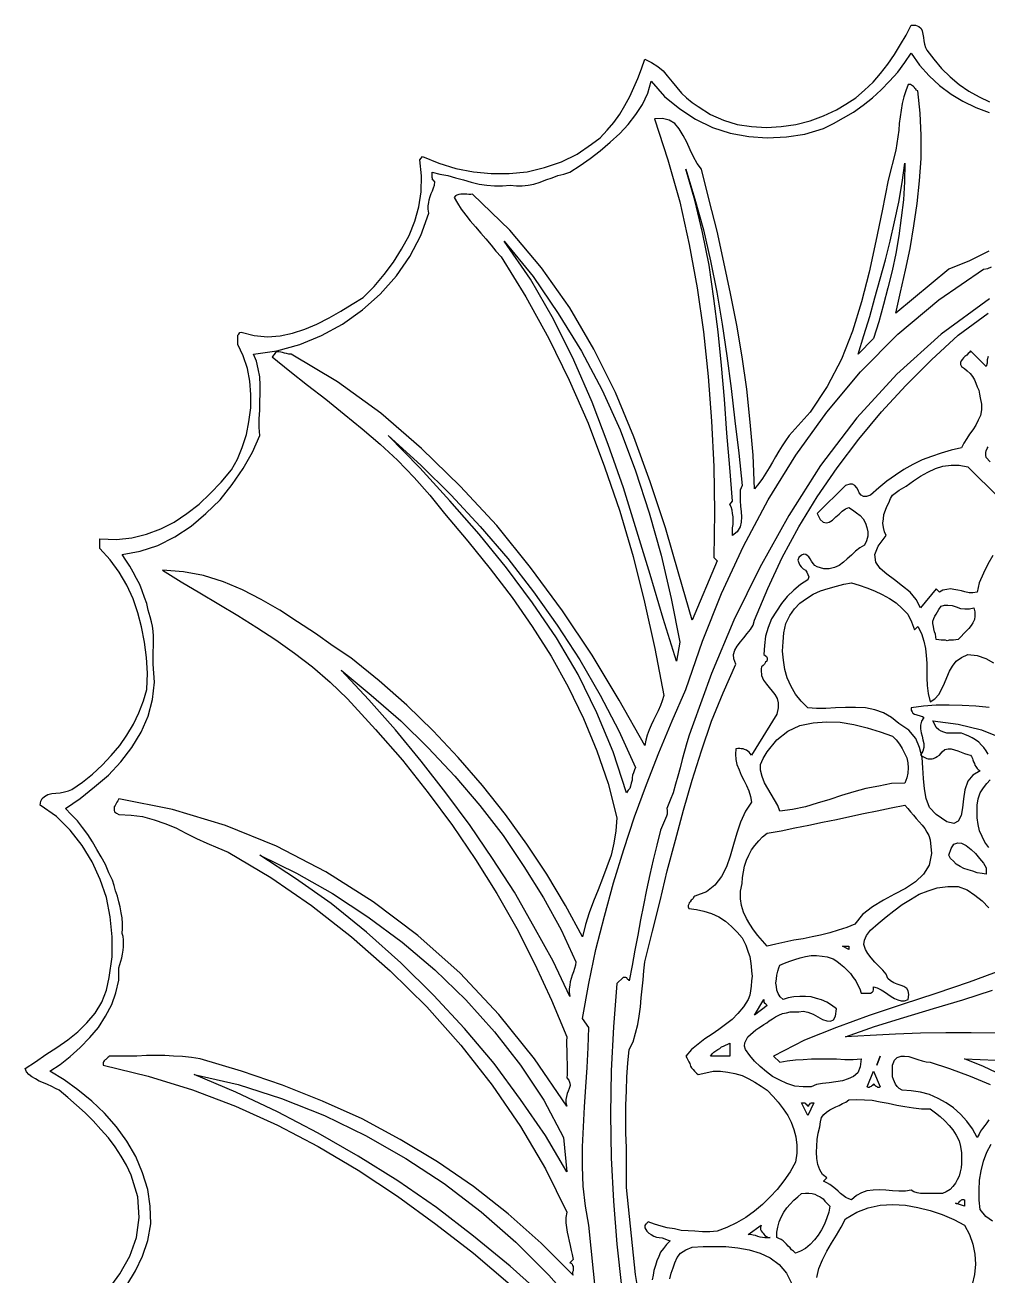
# Model space of a CAD drawing. Extents: x 0.05 to 5.94, y 0.01 to 8.49.
# Drawn here: x 0.046 to 2.069, y 5.741 to 8.368 of the extents above; entities that cross this region are included whole.
import ezdxf

# ---------------------------------------------------------------- set-up
doc = ezdxf.new("R2010")
doc.units = 0
doc.layers.add('1', color=7, linetype='Continuous')

msp = doc.modelspace()

# ---------------------------------------------------------------- linework, layer by layer
msp.add_lwpolyline([(0.219, 5.71), (0.245, 5.746), (0.266, 5.783), (0.28, 5.822), (0.286, 5.864), (0.283, 5.907), (0.269, 5.953), (0.259, 5.974), (0.248, 5.993), (0.235, 6.012), (0.221, 6.031), (0.205, 6.049), (0.189, 6.067), (0.172, 6.084), (0.154, 6.1), (0.136, 6.116), (0.118, 6.131), (0.11, 6.135), (0.102, 6.139), (0.093, 6.143), (0.085, 6.147), (0.076, 6.15), (0.068, 6.155), (0.06, 6.159), (0.054, 6.164), (0.049, 6.17), (0.046, 6.177), (0.068, 6.191), (0.09, 6.206), (0.113, 6.221), (0.136, 6.237), (0.157, 6.254), (0.176, 6.273), (0.193, 6.293), (0.207, 6.316), (0.217, 6.341), (0.223, 6.368), (0.229, 6.411), (0.229, 6.453), (0.225, 6.495), (0.217, 6.536), (0.204, 6.574), (0.187, 6.611), (0.166, 6.645), (0.141, 6.677), (0.112, 6.706), (0.078, 6.73), (0.079, 6.738), (0.082, 6.744), (0.087, 6.748), (0.094, 6.752), (0.102, 6.754), (0.111, 6.755), (0.12, 6.756), (0.129, 6.758), (0.137, 6.76), (0.144, 6.763), (0.167, 6.778), (0.188, 6.795), (0.208, 6.814), (0.227, 6.834), (0.245, 6.855), (0.26, 6.877), (0.274, 6.9), (0.285, 6.924), (0.295, 6.949), (0.302, 6.973), (0.303, 7.007), (0.301, 7.04), (0.297, 7.072), (0.291, 7.104), (0.283, 7.134), (0.273, 7.163), (0.26, 7.192), (0.244, 7.219), (0.225, 7.245), (0.203, 7.269), (0.203, 7.289), (0.238, 7.288), (0.27, 7.291), (0.301, 7.299), (0.331, 7.31), (0.359, 7.324), (0.386, 7.342), (0.412, 7.362), (0.435, 7.384), (0.458, 7.408), (0.48, 7.434), (0.492, 7.456), (0.502, 7.481), (0.511, 7.508), (0.516, 7.535), (0.52, 7.564), (0.52, 7.592), (0.518, 7.62), (0.513, 7.647), (0.504, 7.673), (0.493, 7.697), (0.493, 7.7), (0.493, 7.703), (0.493, 7.706), (0.493, 7.708), (0.493, 7.712), (0.493, 7.715), (0.493, 7.717), (0.495, 7.719), (0.497, 7.722), (0.5, 7.723), (0.527, 7.716), (0.555, 7.713), (0.582, 7.715), (0.608, 7.721), (0.634, 7.729), (0.659, 7.74), (0.685, 7.753), (0.709, 7.767), (0.733, 7.782), (0.756, 7.796), (0.779, 7.819), (0.8, 7.844), (0.82, 7.87), (0.837, 7.897), (0.853, 7.926), (0.865, 7.956), (0.873, 7.986), (0.878, 8.018), (0.879, 8.051), (0.875, 8.085), (0.881, 8.092), (0.915, 8.078), (0.951, 8.067), (0.988, 8.06), (1.025, 8.056), (1.063, 8.056), (1.101, 8.06), (1.137, 8.069), (1.173, 8.081), (1.206, 8.097), (1.236, 8.118), (1.254, 8.131), (1.269, 8.147), (1.283, 8.163), (1.295, 8.181), (1.306, 8.199), (1.316, 8.218), (1.325, 8.237), (1.333, 8.256), (1.341, 8.276), (1.348, 8.296), (1.362, 8.289), (1.375, 8.281), (1.386, 8.272), (1.395, 8.261), (1.405, 8.249), (1.415, 8.237), (1.425, 8.225), (1.435, 8.215), (1.447, 8.205), (1.46, 8.197), (1.486, 8.18), (1.513, 8.168), (1.542, 8.159), (1.572, 8.155), (1.603, 8.153), (1.634, 8.155), (1.665, 8.159), (1.695, 8.167), (1.723, 8.177), (1.75, 8.19), (1.77, 8.202), (1.791, 8.215), (1.809, 8.231), (1.827, 8.248), (1.843, 8.266), (1.858, 8.286), (1.872, 8.306), (1.885, 8.327), (1.897, 8.347), (1.907, 8.368), (1.916, 8.368), (1.923, 8.365), (1.928, 8.361), (1.93, 8.356), (1.932, 8.349), (1.933, 8.342), (1.934, 8.335), (1.935, 8.328), (1.937, 8.321), (1.94, 8.315), (1.955, 8.296), (1.971, 8.277), (1.989, 8.259), (2.008, 8.243), (2.028, 8.229), (2.05, 8.217), (2.072, 8.207)])
at = {"layer": '1'}
for points in [[(0.26, 5.722), (0.278, 5.752), (0.293, 5.783), (0.304, 5.816), (0.31, 5.851), (0.309, 5.888), (0.304, 5.923), (0.293, 5.958), (0.279, 5.992), (0.26, 6.024), (0.238, 6.054), (0.213, 6.083), (0.186, 6.108), (0.157, 6.132), (0.128, 6.153), (0.098, 6.171), (0.12, 6.185), (0.141, 6.202), (0.162, 6.221), (0.182, 6.242), (0.2, 6.263), (0.215, 6.287), (0.228, 6.311), (0.237, 6.336), (0.243, 6.362), (0.243, 6.388), (0.245, 6.395), (0.247, 6.402), (0.249, 6.409), (0.251, 6.417), (0.252, 6.425), (0.253, 6.432), (0.253, 6.44), (0.253, 6.447), (0.252, 6.454), (0.25, 6.46), (0.251, 6.471), (0.251, 6.481), (0.25, 6.493), (0.248, 6.504), (0.246, 6.516), (0.243, 6.527), (0.24, 6.539), (0.236, 6.55), (0.233, 6.561), (0.23, 6.572), (0.222, 6.588), (0.215, 6.605), (0.206, 6.621), (0.197, 6.637), (0.188, 6.653), (0.178, 6.668), (0.167, 6.683), (0.156, 6.697), (0.143, 6.71), (0.131, 6.723), (0.162, 6.744), (0.192, 6.768), (0.221, 6.793), (0.247, 6.821), (0.27, 6.851), (0.29, 6.883), (0.305, 6.917), (0.314, 6.952), (0.318, 6.988), (0.315, 7.026), (0.315, 7.034), (0.315, 7.043), (0.315, 7.053), (0.316, 7.063), (0.316, 7.074), (0.316, 7.085), (0.315, 7.095), (0.314, 7.106), (0.312, 7.115), (0.309, 7.125), (0.305, 7.139), (0.302, 7.153), (0.297, 7.166), (0.292, 7.18), (0.287, 7.193), (0.28, 7.206), (0.273, 7.219), (0.266, 7.232), (0.258, 7.244), (0.25, 7.256), (0.288, 7.263), (0.325, 7.275), (0.361, 7.293), (0.395, 7.316), (0.426, 7.342), (0.456, 7.371), (0.481, 7.403), (0.504, 7.437), (0.524, 7.471), (0.539, 7.506), (0.538, 7.523), (0.538, 7.541), (0.539, 7.559), (0.539, 7.577), (0.54, 7.594), (0.54, 7.612), (0.539, 7.629), (0.536, 7.646), (0.532, 7.662), (0.526, 7.677), (0.575, 7.684), (0.623, 7.697), (0.669, 7.716), (0.713, 7.74), (0.755, 7.77), (0.792, 7.803), (0.826, 7.841), (0.854, 7.882), (0.877, 7.926), (0.894, 7.973), (0.893, 7.981), (0.893, 7.988), (0.894, 7.995), (0.895, 8.001), (0.897, 8.008), (0.899, 8.014), (0.902, 8.02), (0.904, 8.026), (0.906, 8.032), (0.907, 8.039), (0.905, 8.04), (0.904, 8.042), (0.902, 8.043), (0.902, 8.046), (0.901, 8.048), (0.901, 8.05), (0.901, 8.053), (0.901, 8.056), (0.901, 8.059), (0.917, 8.055), (0.934, 8.052), (0.95, 8.047), (0.967, 8.043), (0.983, 8.038), (1, 8.034), (1.016, 8.032), (1.032, 8.03), (1.049, 8.03), (1.065, 8.032), (1.078, 8.03), (1.09, 8.03), (1.103, 8.032), (1.115, 8.034), (1.128, 8.038), (1.14, 8.043), (1.153, 8.047), (1.165, 8.052), (1.178, 8.055), (1.19, 8.059), (1.212, 8.073), (1.233, 8.088), (1.254, 8.104), (1.275, 8.122), (1.295, 8.14), (1.313, 8.159), (1.329, 8.18), (1.343, 8.201), (1.354, 8.225), (1.361, 8.25), (1.389, 8.218), (1.421, 8.192), (1.454, 8.17), (1.49, 8.153), (1.527, 8.141), (1.566, 8.134), (1.605, 8.131), (1.645, 8.133), (1.684, 8.139), (1.723, 8.151), (1.744, 8.161), (1.765, 8.173), (1.786, 8.185), (1.806, 8.2), (1.826, 8.215), (1.844, 8.232), (1.862, 8.25), (1.879, 8.269), (1.894, 8.289), (1.907, 8.309), (1.925, 8.284), (1.945, 8.261), (1.967, 8.241), (1.991, 8.223), (2.016, 8.208), (2.043, 8.195), (2.071, 8.184)], [(2.07, 7.893), (2.03, 7.873), (1.986, 7.855), (1.875, 7.763), (1.885, 7.807), (1.895, 7.853), (1.905, 7.899), (1.913, 7.946), (1.92, 7.993), (1.925, 8.041), (1.928, 8.088), (1.928, 8.136), (1.926, 8.183), (1.921, 8.23), (1.918, 8.231), (1.917, 8.233), (1.915, 8.235), (1.914, 8.237), (1.912, 8.239), (1.91, 8.24), (1.908, 8.242), (1.906, 8.243), (1.904, 8.243), (1.901, 8.243), (1.896, 8.23), (1.892, 8.217), (1.888, 8.203), (1.886, 8.189), (1.884, 8.175), (1.882, 8.161), (1.881, 8.147), (1.879, 8.133), (1.877, 8.119), (1.875, 8.105), (1.859, 8.042), (1.846, 7.978), (1.833, 7.914), (1.819, 7.849), (1.803, 7.787), (1.784, 7.725), (1.761, 7.666), (1.731, 7.609), (1.695, 7.555), (1.651, 7.506), (1.643, 7.495), (1.636, 7.484), (1.629, 7.473), (1.622, 7.461), (1.616, 7.45), (1.609, 7.438), (1.602, 7.427), (1.595, 7.416), (1.587, 7.405), (1.578, 7.394), (1.575, 7.465), (1.569, 7.534), (1.562, 7.603), (1.552, 7.671), (1.541, 7.738), (1.528, 7.804), (1.514, 7.87), (1.5, 7.935), (1.483, 8), (1.467, 8.065), (1.458, 8.077), (1.45, 8.091), (1.443, 8.106), (1.436, 8.122), (1.428, 8.136), (1.42, 8.15), (1.411, 8.161), (1.399, 8.168), (1.385, 8.172), (1.368, 8.171), (1.396, 8.085), (1.421, 7.997), (1.441, 7.907), (1.458, 7.816), (1.471, 7.724), (1.481, 7.63), (1.488, 7.536), (1.493, 7.441), (1.494, 7.345), (1.493, 7.25), (1.5, 7.243), (1.447, 7.118), (1.419, 7.215), (1.391, 7.312), (1.359, 7.409), (1.325, 7.503), (1.286, 7.596), (1.241, 7.687), (1.19, 7.774), (1.131, 7.858), (1.064, 7.937), (0.986, 8.013), (0.982, 8.012), (0.978, 8.012), (0.974, 8.013), (0.969, 8.013), (0.965, 8.013), (0.961, 8.013), (0.957, 8.012), (0.953, 8.011), (0.95, 8.009), (0.947, 8.006), (0.954, 7.994), (0.962, 7.981), (0.972, 7.969), (0.981, 7.957), (0.992, 7.944), (1.003, 7.931), (1.014, 7.919), (1.025, 7.906), (1.035, 7.893), (1.046, 7.881), (1.098, 7.797), (1.146, 7.71), (1.189, 7.622), (1.229, 7.532), (1.263, 7.44), (1.295, 7.347), (1.323, 7.252), (1.347, 7.156), (1.369, 7.059), (1.388, 6.96), (1.384, 6.949), (1.381, 6.939), (1.376, 6.928), (1.371, 6.918), (1.366, 6.908), (1.361, 6.898), (1.357, 6.888), (1.353, 6.877), (1.35, 6.866), (1.348, 6.855), (1.294, 6.95), (1.237, 7.045), (1.175, 7.138), (1.108, 7.229), (1.037, 7.317), (0.96, 7.4), (0.879, 7.479), (0.793, 7.553), (0.702, 7.619), (0.605, 7.677), (0.6, 7.677), (0.595, 7.678), (0.591, 7.679), (0.587, 7.68), (0.583, 7.681), (0.579, 7.682), (0.575, 7.682), (0.572, 7.68), (0.569, 7.676), (0.565, 7.671), (0.602, 7.641), (0.639, 7.612), (0.678, 7.582), (0.716, 7.551), (0.754, 7.52), (0.792, 7.488), (0.828, 7.454), (0.863, 7.418), (0.896, 7.381), (0.927, 7.342), (0.976, 7.284), (1.023, 7.226), (1.069, 7.166), (1.111, 7.105), (1.151, 7.043), (1.187, 6.978), (1.219, 6.912), (1.247, 6.844), (1.271, 6.775), (1.289, 6.703), (1.287, 6.676), (1.283, 6.65), (1.277, 6.625), (1.268, 6.6), (1.259, 6.576), (1.25, 6.552), (1.24, 6.528), (1.231, 6.504), (1.223, 6.479), (1.217, 6.453), (1.181, 6.519), (1.142, 6.585), (1.1, 6.648), (1.055, 6.71), (1.007, 6.771), (0.956, 6.83), (0.903, 6.886), (0.848, 6.94), (0.79, 6.991), (0.73, 7.039), (0.693, 7.064), (0.656, 7.09), (0.618, 7.115), (0.581, 7.139), (0.542, 7.162), (0.503, 7.182), (0.463, 7.199), (0.421, 7.212), (0.379, 7.22), (0.335, 7.223), (0.374, 7.199), (0.413, 7.176), (0.453, 7.152), (0.493, 7.128), (0.533, 7.103), (0.573, 7.077), (0.612, 7.049), (0.65, 7.02), (0.687, 6.988), (0.723, 6.953), (0.782, 6.889), (0.839, 6.824), (0.893, 6.756), (0.944, 6.687), (0.992, 6.616), (1.037, 6.544), (1.079, 6.471), (1.117, 6.396), (1.152, 6.32), (1.184, 6.243), (1.183, 6.234), (1.183, 6.225), (1.184, 6.216), (1.184, 6.206), (1.184, 6.197), (1.185, 6.189), (1.185, 6.18), (1.185, 6.172), (1.185, 6.164), (1.184, 6.157), (1.188, 6.152), (1.19, 6.146), (1.191, 6.141), (1.189, 6.135), (1.187, 6.129), (1.185, 6.124), (1.183, 6.118), (1.182, 6.112), (1.182, 6.105), (1.184, 6.098), (1.116, 6.197), (1.041, 6.29), (0.96, 6.377), (0.871, 6.456), (0.777, 6.527), (0.678, 6.59), (0.574, 6.644), (0.467, 6.687), (0.356, 6.721), (0.243, 6.743), (0.241, 6.739), (0.239, 6.736), (0.237, 6.732), (0.235, 6.729), (0.233, 6.726), (0.233, 6.722), (0.233, 6.719), (0.234, 6.716), (0.238, 6.713), (0.243, 6.71), (0.269, 6.709), (0.293, 6.706), (0.317, 6.699), (0.34, 6.691), (0.363, 6.682), (0.384, 6.671), (0.406, 6.66), (0.428, 6.65), (0.451, 6.64), (0.473, 6.631), (0.562, 6.578), (0.648, 6.519), (0.732, 6.453), (0.813, 6.382), (0.89, 6.306), (0.961, 6.226), (1.027, 6.142), (1.087, 6.055), (1.139, 5.966), (1.184, 5.875), (1.182, 5.864), (1.182, 5.853), (1.183, 5.843), (1.185, 5.833), (1.187, 5.824), (1.189, 5.814), (1.191, 5.805), (1.193, 5.795), (1.195, 5.786), (1.197, 5.776), (1.19, 5.769), (1.193, 5.768), (1.195, 5.766), (1.196, 5.763), (1.197, 5.761), (1.197, 5.758), (1.197, 5.754), (1.197, 5.752), (1.196, 5.749), (1.196, 5.746), (1.197, 5.743), (1.13, 5.81), (1.061, 5.872), (0.988, 5.929), (0.912, 5.981), (0.834, 6.028), (0.754, 6.071), (0.671, 6.108), (0.587, 6.142), (0.501, 6.171), (0.414, 6.197), (0.396, 6.2), (0.377, 6.202), (0.358, 6.203), (0.34, 6.204), (0.32, 6.204), (0.301, 6.204), (0.281, 6.203), (0.262, 6.203), (0.243, 6.203), (0.223, 6.203), (0.222, 6.201), (0.22, 6.2), (0.218, 6.198), (0.216, 6.196), (0.214, 6.195), (0.212, 6.193), (0.211, 6.191), (0.21, 6.189), (0.21, 6.187), (0.21, 6.184), (0.305, 6.161), (0.398, 6.132), (0.488, 6.098), (0.576, 6.058), (0.662, 6.013), (0.746, 5.963), (0.828, 5.909), (0.909, 5.85), (0.988, 5.789), (1.065, 5.723)], [(1.552, 7.401), (1.548, 7.391), (1.548, 7.38), (1.548, 7.369), (1.549, 7.358), (1.55, 7.346), (1.551, 7.335), (1.55, 7.324), (1.548, 7.314), (1.542, 7.304), (1.532, 7.296), (1.532, 7.3), (1.532, 7.306), (1.532, 7.312), (1.533, 7.319), (1.533, 7.327), (1.533, 7.335), (1.532, 7.342), (1.531, 7.349), (1.529, 7.356), (1.526, 7.361), (1.532, 7.368), (1.526, 7.439), (1.52, 7.511), (1.515, 7.582), (1.509, 7.653), (1.502, 7.724), (1.493, 7.794), (1.483, 7.864), (1.469, 7.932), (1.453, 8), (1.434, 8.065), (1.453, 8.002), (1.471, 7.938), (1.486, 7.873), (1.499, 7.807), (1.51, 7.74), (1.52, 7.673), (1.529, 7.605), (1.537, 7.537), (1.545, 7.469), (1.552, 7.401)], [(1.828, 7.71), (1.796, 7.677), (1.808, 7.716), (1.82, 7.756), (1.831, 7.795), (1.842, 7.835), (1.853, 7.875), (1.863, 7.914), (1.872, 7.955), (1.881, 7.996), (1.888, 8.037), (1.894, 8.078), (1.893, 8.039), (1.891, 8.001), (1.886, 7.963), (1.881, 7.925), (1.875, 7.888), (1.867, 7.852), (1.858, 7.816), (1.849, 7.781), (1.839, 7.745), (1.828, 7.71)], [(1.421, 7.072), (1.414, 7.032), (1.386, 7.122), (1.359, 7.214), (1.331, 7.305), (1.303, 7.396), (1.271, 7.487), (1.237, 7.576), (1.199, 7.664), (1.156, 7.75), (1.108, 7.834), (1.052, 7.914), (1.113, 7.84), (1.166, 7.762), (1.215, 7.683), (1.258, 7.601), (1.296, 7.518), (1.328, 7.432), (1.357, 7.344), (1.382, 7.255), (1.403, 7.164), (1.421, 7.072)], [(1.25, 5.655), (1.23, 5.848), (1.223, 5.888), (1.218, 5.93), (1.217, 5.971), (1.217, 6.012), (1.219, 6.054), (1.221, 6.096), (1.224, 6.138), (1.227, 6.179), (1.229, 6.221), (1.23, 6.263), (1.217, 6.282), (1.23, 6.355), (1.245, 6.427), (1.263, 6.497), (1.282, 6.567), (1.304, 6.637), (1.326, 6.705), (1.351, 6.773), (1.377, 6.84), (1.405, 6.907), (1.434, 6.973), (1.469, 7.074), (1.509, 7.174), (1.555, 7.274), (1.607, 7.371), (1.665, 7.465), (1.73, 7.555), (1.801, 7.64), (1.879, 7.719), (1.965, 7.791), (2.059, 7.855), (2.068, 7.857), (2.076, 7.86)], [(2.072, 7.793), (1.97, 7.719), (1.877, 7.635), (1.793, 7.543), (1.717, 7.443), (1.65, 7.338), (1.589, 7.229), (1.535, 7.118), (1.488, 7.006), (1.447, 6.894), (1.441, 6.877), (1.436, 6.861), (1.431, 6.843), (1.426, 6.826), (1.422, 6.808), (1.417, 6.791), (1.412, 6.774), (1.407, 6.756), (1.401, 6.74), (1.394, 6.723), (1.395, 6.719), (1.395, 6.716), (1.395, 6.711), (1.393, 6.707), (1.391, 6.702), (1.389, 6.697), (1.387, 6.692), (1.385, 6.687), (1.383, 6.682), (1.381, 6.677), (1.373, 6.646), (1.365, 6.615), (1.358, 6.584), (1.351, 6.552), (1.345, 6.52), (1.339, 6.489), (1.333, 6.457), (1.327, 6.425), (1.321, 6.393), (1.315, 6.361), (1.314, 6.363), (1.312, 6.364), (1.311, 6.365), (1.31, 6.367), (1.308, 6.368), (1.306, 6.368), (1.304, 6.368), (1.302, 6.368), (1.289, 6.355), (1.282, 6.264), (1.277, 6.172), (1.276, 6.081), (1.277, 5.989), (1.282, 5.898), (1.289, 5.808), (1.299, 5.719)], [(1.358, 5.564), (1.328, 5.744), (1.309, 5.927), (1.309, 5.954), (1.309, 5.982), (1.309, 6.011), (1.308, 6.041), (1.308, 6.07), (1.308, 6.1), (1.309, 6.13), (1.31, 6.159), (1.312, 6.188), (1.315, 6.217), (1.323, 6.233), (1.328, 6.251), (1.333, 6.269), (1.336, 6.287), (1.339, 6.306), (1.34, 6.325), (1.342, 6.344), (1.344, 6.363), (1.346, 6.382), (1.348, 6.401), (1.364, 6.465), (1.38, 6.529), (1.395, 6.592), (1.412, 6.656), (1.429, 6.719), (1.447, 6.782), (1.467, 6.844), (1.488, 6.906), (1.512, 6.966), (1.539, 7.026), (1.535, 7.037), (1.534, 7.046), (1.537, 7.055), (1.542, 7.064), (1.549, 7.073), (1.556, 7.081), (1.563, 7.09), (1.57, 7.099), (1.575, 7.108), (1.578, 7.118), (1.606, 7.185), (1.636, 7.25), (1.671, 7.314), (1.71, 7.377), (1.752, 7.438), (1.797, 7.498), (1.845, 7.556), (1.896, 7.611), (1.95, 7.665), (2.006, 7.717), (2.069, 7.763)], [(2.069, 7.672), (2.067, 7.665), (2.067, 7.658), (2.065, 7.651), (2.032, 7.684), (2.03, 7.68), (2.027, 7.678), (2.024, 7.675), (2.02, 7.672), (2.017, 7.669), (2.015, 7.666), (2.012, 7.663), (2.011, 7.659), (2.011, 7.655), (2.013, 7.651), (2.019, 7.647), (2.025, 7.642), (2.031, 7.636), (2.036, 7.63), (2.04, 7.623), (2.043, 7.616), (2.046, 7.608), (2.049, 7.601), (2.051, 7.593), (2.052, 7.585), (2.055, 7.572), (2.055, 7.56), (2.053, 7.548), (2.048, 7.538), (2.043, 7.528), (2.037, 7.518), (2.03, 7.509), (2.024, 7.5), (2.018, 7.49), (2.013, 7.48), (1.991, 7.475), (1.97, 7.469), (1.95, 7.462), (1.93, 7.455), (1.911, 7.445), (1.892, 7.435), (1.874, 7.423), (1.856, 7.41), (1.839, 7.396), (1.822, 7.381), (1.813, 7.378), (1.807, 7.378), (1.802, 7.381), (1.798, 7.386), (1.796, 7.391), (1.793, 7.396), (1.789, 7.401), (1.784, 7.404), (1.778, 7.404), (1.769, 7.401), (1.71, 7.342), (1.716, 7.33), (1.722, 7.324), (1.729, 7.323), (1.735, 7.324), (1.742, 7.328), (1.749, 7.335), (1.756, 7.341), (1.762, 7.347), (1.769, 7.352), (1.776, 7.355), (1.784, 7.35), (1.792, 7.344), (1.8, 7.338), (1.806, 7.331), (1.811, 7.322), (1.814, 7.313), (1.816, 7.304), (1.816, 7.295), (1.813, 7.285), (1.809, 7.276), (1.799, 7.27), (1.79, 7.263), (1.782, 7.255), (1.773, 7.247), (1.765, 7.24), (1.756, 7.233), (1.746, 7.229), (1.735, 7.226), (1.724, 7.226), (1.71, 7.23), (1.705, 7.233), (1.701, 7.237), (1.698, 7.242), (1.695, 7.247), (1.692, 7.251), (1.689, 7.254), (1.686, 7.256), (1.682, 7.257), (1.677, 7.255), (1.671, 7.25), (1.669, 7.244), (1.671, 7.239), (1.673, 7.234), (1.676, 7.23), (1.68, 7.226), (1.685, 7.223), (1.688, 7.219), (1.69, 7.214), (1.692, 7.209), (1.69, 7.203), (1.675, 7.193), (1.661, 7.181), (1.647, 7.168), (1.635, 7.153), (1.624, 7.137), (1.614, 7.121), (1.607, 7.103), (1.601, 7.085), (1.599, 7.065), (1.598, 7.046), (1.603, 7.042), (1.605, 7.039), (1.605, 7.036), (1.604, 7.032), (1.601, 7.03), (1.599, 7.026), (1.596, 7.023), (1.593, 7.02), (1.592, 7.016), (1.592, 7.013), (1.593, 7.002), (1.597, 6.992), (1.603, 6.984), (1.609, 6.977), (1.615, 6.969), (1.621, 6.962), (1.626, 6.954), (1.628, 6.945), (1.628, 6.934), (1.625, 6.921), (1.572, 6.835), (1.569, 6.838), (1.567, 6.841), (1.564, 6.843), (1.561, 6.845), (1.557, 6.847), (1.554, 6.848), (1.55, 6.848), (1.547, 6.849), (1.543, 6.849), (1.539, 6.848), (1.538, 6.837), (1.539, 6.826), (1.541, 6.815), (1.546, 6.804), (1.55, 6.793), (1.556, 6.782), (1.561, 6.771), (1.566, 6.76), (1.57, 6.748), (1.572, 6.736), (1.559, 6.717), (1.549, 6.694), (1.541, 6.671), (1.534, 6.647), (1.527, 6.623), (1.519, 6.6), (1.509, 6.58), (1.495, 6.562), (1.477, 6.548), (1.453, 6.539), (1.451, 6.537), (1.449, 6.534), (1.447, 6.532), (1.445, 6.53), (1.443, 6.527), (1.441, 6.525), (1.44, 6.522), (1.439, 6.519), (1.439, 6.516), (1.44, 6.513), (1.456, 6.511), (1.472, 6.507), (1.488, 6.502), (1.503, 6.495), (1.517, 6.486), (1.53, 6.475), (1.542, 6.463), (1.552, 6.451), (1.56, 6.436), (1.565, 6.421), (1.568, 6.412), (1.57, 6.402), (1.571, 6.392), (1.572, 6.381), (1.573, 6.371), (1.572, 6.361), (1.571, 6.35), (1.57, 6.34), (1.568, 6.331), (1.565, 6.322), (1.555, 6.306), (1.543, 6.292), (1.531, 6.28), (1.517, 6.269), (1.503, 6.259), (1.489, 6.249), (1.474, 6.239), (1.46, 6.228), (1.446, 6.217), (1.434, 6.203), (1.436, 6.199), (1.438, 6.195), (1.44, 6.191), (1.442, 6.187), (1.444, 6.182), (1.446, 6.178), (1.449, 6.175), (1.452, 6.171), (1.456, 6.167), (1.46, 6.164), (1.476, 6.168), (1.491, 6.171), (1.507, 6.171), (1.522, 6.169), (1.537, 6.166), (1.552, 6.162), (1.566, 6.155), (1.579, 6.148), (1.592, 6.14), (1.605, 6.131), (1.617, 6.118), (1.628, 6.106), (1.638, 6.092), (1.648, 6.078), (1.655, 6.064), (1.661, 6.049), (1.665, 6.033), (1.667, 6.016), (1.667, 5.999), (1.664, 5.98), (1.653, 5.96), (1.64, 5.941), (1.626, 5.923), (1.611, 5.907), (1.595, 5.891), (1.578, 5.877), (1.56, 5.864), (1.54, 5.853), (1.52, 5.843), (1.5, 5.835), (1.484, 5.834), (1.469, 5.834), (1.453, 5.835), (1.439, 5.836), (1.424, 5.837), (1.41, 5.84), (1.395, 5.842), (1.382, 5.846), (1.368, 5.85), (1.355, 5.855), (1.354, 5.854), (1.352, 5.852), (1.351, 5.851), (1.349, 5.849), (1.348, 5.847), (1.348, 5.846), (1.348, 5.844), (1.348, 5.842), (1.352, 5.835), (1.356, 5.831), (1.361, 5.828), (1.367, 5.825), (1.372, 5.823), (1.378, 5.822), (1.384, 5.821), (1.39, 5.819), (1.395, 5.817), (1.401, 5.815), (1.393, 5.807), (1.387, 5.799), (1.381, 5.791), (1.377, 5.782), (1.373, 5.773), (1.37, 5.763), (1.367, 5.753), (1.365, 5.743), (1.363, 5.733)], [(1.328, 6.809), (1.326, 6.804), (1.324, 6.798), (1.322, 6.793), (1.321, 6.787), (1.321, 6.782), (1.319, 6.776), (1.318, 6.77), (1.316, 6.765), (1.313, 6.761), (1.309, 6.756), (1.281, 6.842), (1.247, 6.924), (1.208, 7.004), (1.162, 7.081), (1.112, 7.155), (1.057, 7.228), (1, 7.299), (0.938, 7.369), (0.875, 7.438), (0.809, 7.506), (0.877, 7.444), (0.941, 7.381), (1.002, 7.315), (1.06, 7.248), (1.114, 7.178), (1.164, 7.108), (1.211, 7.035), (1.254, 6.961), (1.293, 6.886), (1.328, 6.809)], [(2.073, 7.451), (2.065, 7.46), (2.064, 7.465), (2.064, 7.47), (2.065, 7.474), (2.067, 7.479), (2.069, 7.482)], [(2.079, 7.254), (2.068, 7.236), (2.059, 7.217), (2.05, 7.197), (2.046, 7.177), (2.037, 7.176), (2.029, 7.176), (2.02, 7.178), (2.013, 7.18), (2.005, 7.181), (1.997, 7.183), (1.99, 7.184), (1.982, 7.183), (1.974, 7.181), (1.967, 7.177), (1.96, 7.184), (1.927, 7.144), (1.918, 7.162), (1.905, 7.177), (1.889, 7.19), (1.872, 7.203), (1.856, 7.215), (1.842, 7.227), (1.833, 7.24), (1.831, 7.256), (1.838, 7.274), (1.855, 7.296), (1.851, 7.304), (1.849, 7.313), (1.848, 7.322), (1.849, 7.331), (1.85, 7.34), (1.853, 7.349), (1.856, 7.357), (1.86, 7.365), (1.864, 7.374), (1.868, 7.381), (1.882, 7.391), (1.897, 7.4), (1.912, 7.411), (1.927, 7.421), (1.942, 7.429), (1.958, 7.437), (1.974, 7.442), (1.991, 7.444), (2.008, 7.444), (2.026, 7.44), (2.092, 7.375)], [(2.071, 6.935), (2.043, 6.938), (2.014, 6.939), (1.987, 6.94), (1.96, 6.94), (1.933, 6.938), (1.907, 6.934), (1.907, 6.929), (1.909, 6.926), (1.911, 6.923), (1.914, 6.921), (1.917, 6.92), (1.921, 6.919), (1.924, 6.918), (1.928, 6.917), (1.931, 6.916), (1.934, 6.914), (1.929, 6.906), (1.927, 6.898), (1.927, 6.89), (1.928, 6.882), (1.93, 6.875), (1.932, 6.867), (1.934, 6.859), (1.934, 6.851), (1.932, 6.843), (1.927, 6.835), (1.932, 6.832), (1.936, 6.83), (1.94, 6.828), (1.943, 6.827), (1.947, 6.827), (1.951, 6.827), (1.954, 6.828), (1.958, 6.83), (1.962, 6.832), (1.967, 6.835), (1.972, 6.842), (1.978, 6.847), (1.985, 6.848), (1.991, 6.848), (1.998, 6.846), (2.005, 6.844), (2.012, 6.841), (2.019, 6.838), (2.026, 6.836), (2.032, 6.835), (2.034, 6.832), (2.036, 6.828), (2.037, 6.825), (2.038, 6.821), (2.04, 6.817), (2.041, 6.814), (2.043, 6.811), (2.046, 6.807), (2.048, 6.805), (2.052, 6.802), (2.037, 6.793), (2.026, 6.78), (2.02, 6.762), (2.017, 6.743), (2.015, 6.724), (2.012, 6.708), (2.006, 6.696), (1.997, 6.691), (1.982, 6.695), (1.96, 6.71), (1.946, 6.725), (1.939, 6.744), (1.935, 6.764), (1.933, 6.786), (1.932, 6.808), (1.93, 6.83), (1.925, 6.851), (1.917, 6.87), (1.902, 6.887), (1.881, 6.901), (1.866, 6.914), (1.849, 6.924), (1.831, 6.93), (1.811, 6.934), (1.79, 6.935), (1.769, 6.935), (1.748, 6.934), (1.728, 6.933), (1.708, 6.933), (1.69, 6.934), (1.676, 6.948), (1.664, 6.963), (1.655, 6.979), (1.647, 6.997), (1.642, 7.015), (1.639, 7.034), (1.637, 7.053), (1.638, 7.073), (1.64, 7.092), (1.644, 7.111), (1.652, 7.128), (1.662, 7.142), (1.673, 7.154), (1.687, 7.164), (1.701, 7.173), (1.717, 7.18), (1.733, 7.185), (1.75, 7.19), (1.766, 7.194), (1.782, 7.197), (1.798, 7.192), (1.814, 7.186), (1.83, 7.18), (1.846, 7.172), (1.862, 7.164), (1.876, 7.155), (1.888, 7.143), (1.9, 7.131), (1.908, 7.115), (1.914, 7.098)], [(2.039, 7.144), (2.041, 7.136), (2.041, 7.127), (2.04, 7.12), (2.037, 7.113), (2.033, 7.107), (2.028, 7.101), (2.023, 7.095), (2.018, 7.09), (2.012, 7.084), (2.006, 7.078), (2.001, 7.077), (1.996, 7.076), (1.992, 7.076), (1.987, 7.076), (1.983, 7.075), (1.979, 7.076), (1.974, 7.076), (1.97, 7.076), (1.965, 7.077), (1.96, 7.078), (1.959, 7.083), (1.958, 7.089), (1.956, 7.094), (1.955, 7.1), (1.954, 7.105), (1.953, 7.111), (1.953, 7.116), (1.955, 7.122), (1.957, 7.127), (1.96, 7.131), (1.965, 7.141), (1.97, 7.148), (1.977, 7.15), (1.984, 7.15), (1.993, 7.149), (2.002, 7.146), (2.011, 7.143), (2.02, 7.142), (2.03, 7.142), (2.039, 7.144)], [(1.914, 7.098), (1.921, 7.105), (1.929, 7.09), (1.934, 7.074), (1.937, 7.059), (1.939, 7.044), (1.94, 7.028), (1.94, 7.013), (1.94, 6.997), (1.941, 6.981), (1.943, 6.964), (1.947, 6.947), (1.957, 6.953), (1.965, 6.962), (1.971, 6.973), (1.977, 6.986), (1.982, 6.998), (1.988, 7.011), (1.994, 7.022), (2.002, 7.032), (2.013, 7.04), (2.026, 7.046), (2.046, 7.044), (2.064, 7.038), (2.08, 7.029)], [(1.203, 6.401), (1.202, 6.394), (1.2, 6.387), (1.198, 6.38), (1.195, 6.373), (1.193, 6.366), (1.191, 6.359), (1.19, 6.352), (1.189, 6.344), (1.189, 6.337), (1.19, 6.328), (1.155, 6.402), (1.115, 6.475), (1.074, 6.547), (1.028, 6.618), (0.981, 6.687), (0.93, 6.756), (0.878, 6.822), (0.824, 6.888), (0.768, 6.951), (0.71, 7.013), (0.773, 6.961), (0.835, 6.907), (0.893, 6.85), (0.949, 6.791), (1.001, 6.729), (1.05, 6.666), (1.094, 6.601), (1.135, 6.535), (1.172, 6.468), (1.203, 6.401)], [(1.868, 6.875), (1.876, 6.867), (1.883, 6.858), (1.888, 6.849), (1.893, 6.839), (1.898, 6.829), (1.9, 6.819), (1.901, 6.808), (1.9, 6.797), (1.898, 6.787), (1.894, 6.776), (1.866, 6.775), (1.839, 6.77), (1.812, 6.765), (1.787, 6.758), (1.761, 6.75), (1.736, 6.742), (1.71, 6.734), (1.685, 6.726), (1.658, 6.721), (1.631, 6.717), (1.627, 6.729), (1.62, 6.741), (1.613, 6.753), (1.606, 6.765), (1.599, 6.777), (1.594, 6.79), (1.591, 6.803), (1.591, 6.815), (1.596, 6.828), (1.605, 6.842), (1.625, 6.867), (1.648, 6.885), (1.673, 6.897), (1.701, 6.903), (1.729, 6.905), (1.758, 6.904), (1.787, 6.899), (1.815, 6.892), (1.842, 6.884), (1.868, 6.875)], [(2.069, 6.837), (2.065, 6.844), (2.06, 6.851), (2.055, 6.856), (2.049, 6.862), (2.042, 6.867), (2.035, 6.871), (2.028, 6.875), (2.02, 6.878), (2.013, 6.881), (2.004, 6.881), (1.997, 6.881), (1.989, 6.881), (1.982, 6.881), (1.976, 6.883), (1.97, 6.885), (1.965, 6.888), (1.96, 6.893), (1.957, 6.899), (1.953, 6.907), (2.006, 6.9), (2.055, 6.888), (2.102, 6.869)], [(2.07, 6.641), (2.062, 6.652), (2.056, 6.664), (2.051, 6.676), (2.048, 6.689), (2.046, 6.703), (2.046, 6.716), (2.046, 6.73), (2.048, 6.743), (2.052, 6.756), (2.059, 6.766), (2.066, 6.775), (2.073, 6.783)], [(1.947, 6.657), (1.95, 6.628), (1.945, 6.604), (1.933, 6.585), (1.916, 6.569), (1.895, 6.555), (1.872, 6.543), (1.849, 6.53), (1.826, 6.516), (1.805, 6.5), (1.789, 6.48), (1.772, 6.473), (1.754, 6.467), (1.736, 6.462), (1.717, 6.457), (1.699, 6.453), (1.68, 6.449), (1.661, 6.446), (1.642, 6.442), (1.623, 6.438), (1.605, 6.434), (1.595, 6.445), (1.585, 6.456), (1.576, 6.468), (1.568, 6.48), (1.561, 6.492), (1.555, 6.505), (1.551, 6.519), (1.549, 6.533), (1.549, 6.549), (1.552, 6.565), (1.553, 6.578), (1.555, 6.59), (1.557, 6.602), (1.561, 6.614), (1.566, 6.625), (1.572, 6.636), (1.579, 6.645), (1.587, 6.655), (1.595, 6.663), (1.605, 6.671), (1.634, 6.676), (1.663, 6.682), (1.692, 6.688), (1.721, 6.694), (1.75, 6.7), (1.778, 6.706), (1.807, 6.712), (1.836, 6.718), (1.865, 6.724), (1.894, 6.73), (1.9, 6.723), (1.906, 6.716), (1.912, 6.709), (1.918, 6.702), (1.924, 6.695), (1.93, 6.688), (1.936, 6.681), (1.94, 6.673), (1.944, 6.666), (1.947, 6.657)], [(2.065, 6.598), (2.065, 6.585), (2.056, 6.586), (2.046, 6.588), (2.037, 6.591), (2.027, 6.594), (2.018, 6.597), (2.01, 6.601), (2.002, 6.606), (1.996, 6.612), (1.99, 6.618), (1.986, 6.625), (1.991, 6.639), (1.997, 6.648), (2.005, 6.651), (2.013, 6.65), (2.023, 6.645), (2.033, 6.637), (2.042, 6.628), (2.051, 6.618), (2.059, 6.608), (2.065, 6.598)], [(1.177, 6.032), (1.184, 5.96), (1.139, 6.036), (1.087, 6.112), (1.031, 6.187), (0.969, 6.261), (0.904, 6.331), (0.835, 6.399), (0.763, 6.463), (0.689, 6.523), (0.614, 6.576), (0.539, 6.625), (0.616, 6.587), (0.692, 6.544), (0.766, 6.495), (0.838, 6.442), (0.907, 6.384), (0.972, 6.321), (1.032, 6.254), (1.087, 6.184), (1.136, 6.11), (1.177, 6.032)], [(2.099, 6.384), (2.029, 6.358), (1.959, 6.334), (1.888, 6.311), (1.819, 6.288), (1.75, 6.263), (1.683, 6.236), (1.618, 6.203), (1.631, 6.19), (1.647, 6.193), (1.664, 6.195), (1.68, 6.196), (1.698, 6.197), (1.715, 6.197), (1.733, 6.197), (1.75, 6.197), (1.768, 6.196), (1.785, 6.196), (1.802, 6.197), (1.8, 6.18), (1.795, 6.168), (1.786, 6.16), (1.775, 6.155), (1.763, 6.151), (1.749, 6.149), (1.735, 6.147), (1.721, 6.145), (1.708, 6.143), (1.697, 6.138), (1.68, 6.138), (1.663, 6.14), (1.646, 6.145), (1.631, 6.152), (1.616, 6.16), (1.603, 6.17), (1.59, 6.181), (1.578, 6.192), (1.568, 6.204), (1.559, 6.217), (1.557, 6.224), (1.558, 6.231), (1.561, 6.238), (1.564, 6.243), (1.57, 6.248), (1.575, 6.253), (1.581, 6.258), (1.587, 6.262), (1.593, 6.266), (1.598, 6.269), (1.604, 6.273), (1.609, 6.277), (1.616, 6.281), (1.622, 6.285), (1.629, 6.289), (1.637, 6.292), (1.645, 6.294), (1.653, 6.296), (1.662, 6.296), (1.671, 6.296), (1.68, 6.297), (1.69, 6.295), (1.701, 6.291), (1.711, 6.285), (1.721, 6.28), (1.73, 6.277), (1.738, 6.276), (1.744, 6.279), (1.748, 6.287), (1.75, 6.302), (1.74, 6.31), (1.73, 6.316), (1.719, 6.321), (1.708, 6.324), (1.697, 6.327), (1.685, 6.328), (1.673, 6.328), (1.661, 6.327), (1.649, 6.325), (1.638, 6.322), (1.632, 6.327), (1.628, 6.334), (1.625, 6.341), (1.624, 6.349), (1.623, 6.356), (1.624, 6.365), (1.625, 6.373), (1.627, 6.381), (1.629, 6.388), (1.631, 6.394), (1.641, 6.398), (1.652, 6.402), (1.663, 6.406), (1.674, 6.409), (1.685, 6.412), (1.697, 6.414), (1.708, 6.414), (1.72, 6.413), (1.731, 6.411), (1.743, 6.407), (1.751, 6.402), (1.759, 6.396), (1.766, 6.39), (1.773, 6.383), (1.78, 6.376), (1.785, 6.368), (1.791, 6.361), (1.795, 6.352), (1.799, 6.344), (1.802, 6.335), (1.805, 6.335), (1.808, 6.335), (1.811, 6.335), (1.814, 6.335), (1.817, 6.335), (1.82, 6.335), (1.822, 6.335), (1.825, 6.337), (1.827, 6.339), (1.828, 6.342), (1.828, 6.348), (1.836, 6.346), (1.844, 6.342), (1.851, 6.338), (1.858, 6.333), (1.865, 6.328), (1.872, 6.324), (1.879, 6.321), (1.886, 6.319), (1.893, 6.319), (1.901, 6.322), (1.902, 6.332), (1.901, 6.34), (1.898, 6.345), (1.892, 6.349), (1.886, 6.351), (1.878, 6.354), (1.871, 6.357), (1.864, 6.361), (1.858, 6.366), (1.855, 6.375), (1.848, 6.383), (1.84, 6.391), (1.831, 6.4), (1.823, 6.409), (1.816, 6.418), (1.811, 6.427), (1.808, 6.437), (1.809, 6.446), (1.813, 6.456), (1.822, 6.467), (1.838, 6.481), (1.855, 6.495), (1.871, 6.508), (1.888, 6.521), (1.906, 6.532), (1.924, 6.543), (1.943, 6.55), (1.962, 6.556), (1.984, 6.559), (2.006, 6.559), (2.025, 6.552), (2.041, 6.541), (2.056, 6.529), (2.07, 6.514)], [(1.776, 6.427), (1.763, 6.434), (1.776, 6.434), (1.776, 6.427)], [(2.086, 6.251), (2.033, 6.252), (1.98, 6.252), (1.927, 6.251), (1.874, 6.249), (1.821, 6.246), (1.769, 6.243), (1.83, 6.265), (1.892, 6.284), (1.954, 6.303), (2.016, 6.321), (2.078, 6.341)], [(1.605, 6.309), (1.578, 6.289), (1.598, 6.322), (1.598, 6.32), (1.598, 6.318), (1.598, 6.316), (1.599, 6.314), (1.601, 6.313), (1.602, 6.312), (1.604, 6.31), (1.605, 6.309)], [(1.526, 6.203), (1.486, 6.203), (1.49, 6.208), (1.493, 6.211), (1.497, 6.214), (1.501, 6.217), (1.505, 6.219), (1.509, 6.222), (1.513, 6.224), (1.517, 6.226), (1.522, 6.228), (1.526, 6.23), (1.526, 6.203)], [(1.842, 6.203), (1.835, 6.184), (1.842, 6.203)], [(2.07, 6.069), (2.066, 6.063), (2.062, 6.057), (2.057, 6.051), (2.053, 6.045), (2.05, 6.039), (2.046, 6.032), (2.036, 6.05), (2.024, 6.066), (2.011, 6.081), (1.996, 6.094), (1.981, 6.105), (1.964, 6.114), (1.946, 6.122), (1.927, 6.127), (1.907, 6.13), (1.888, 6.131), (1.882, 6.135), (1.878, 6.139), (1.874, 6.144), (1.872, 6.149), (1.87, 6.154), (1.868, 6.159), (1.868, 6.165), (1.868, 6.171), (1.868, 6.178), (1.868, 6.184), (1.872, 6.194), (1.878, 6.2), (1.886, 6.203), (1.893, 6.203), (1.902, 6.202), (1.911, 6.199), (1.921, 6.196), (1.93, 6.193), (1.939, 6.191), (1.947, 6.19), (1.988, 6.177), (2.031, 6.161), (2.073, 6.143)], [(2.099, 6.162), (2.059, 6.181), (2.019, 6.197), (2.052, 6.196), (2.085, 6.194)], [(1.21, 5.671), (1.21, 5.625), (1.139, 5.695), (1.065, 5.762), (0.988, 5.825), (0.91, 5.885), (0.829, 5.941), (0.746, 5.993), (0.662, 6.041), (0.576, 6.086), (0.489, 6.127), (0.401, 6.164), (0.494, 6.143), (0.585, 6.114), (0.675, 6.078), (0.761, 6.036), (0.846, 5.988), (0.926, 5.935), (1.004, 5.876), (1.077, 5.812), (1.146, 5.743), (1.21, 5.671)], [(1.842, 6.138), (1.84, 6.137), (1.837, 6.137), (1.836, 6.138), (1.834, 6.139), (1.833, 6.14), (1.831, 6.141), (1.83, 6.143), (1.828, 6.144), (1.827, 6.143), (1.826, 6.141), (1.824, 6.14), (1.823, 6.139), (1.821, 6.138), (1.819, 6.137), (1.817, 6.137), (1.815, 6.138), (1.828, 6.171), (1.842, 6.138)], [(1.69, 6.098), (1.692, 6.099), (1.693, 6.101), (1.694, 6.102), (1.696, 6.104), (1.698, 6.105), (1.699, 6.105), (1.701, 6.105), (1.703, 6.105), (1.69, 6.078), (1.677, 6.105), (1.679, 6.105), (1.681, 6.105), (1.683, 6.105), (1.685, 6.104), (1.686, 6.102), (1.687, 6.101), (1.689, 6.099), (1.69, 6.098)], [(1.947, 6.092), (1.958, 6.084), (1.968, 6.076), (1.978, 6.067), (1.987, 6.057), (1.995, 6.048), (2.002, 6.037), (2.008, 6.025), (2.011, 6.013), (2.013, 6), (2.013, 5.986), (2.013, 5.977), (2.012, 5.968), (2.01, 5.96), (2.008, 5.951), (2.004, 5.943), (2, 5.936), (1.995, 5.929), (1.989, 5.923), (1.981, 5.918), (1.973, 5.914), (1.968, 5.914), (1.962, 5.914), (1.956, 5.914), (1.949, 5.914), (1.942, 5.914), (1.934, 5.914), (1.927, 5.914), (1.92, 5.916), (1.913, 5.918), (1.907, 5.921), (1.895, 5.919), (1.881, 5.919), (1.868, 5.92), (1.854, 5.921), (1.84, 5.922), (1.827, 5.921), (1.814, 5.92), (1.803, 5.916), (1.792, 5.91), (1.782, 5.901), (1.776, 5.903), (1.77, 5.906), (1.764, 5.91), (1.759, 5.914), (1.754, 5.919), (1.748, 5.924), (1.742, 5.929), (1.736, 5.933), (1.73, 5.937), (1.723, 5.94), (1.73, 5.947), (1.721, 5.954), (1.715, 5.964), (1.711, 5.975), (1.709, 5.988), (1.708, 6.001), (1.709, 6.014), (1.71, 6.028), (1.712, 6.041), (1.715, 6.054), (1.717, 6.065), (1.719, 6.074), (1.724, 6.08), (1.729, 6.085), (1.736, 6.09), (1.742, 6.093), (1.749, 6.096), (1.756, 6.099), (1.763, 6.103), (1.77, 6.106), (1.776, 6.111), (1.792, 6.112), (1.809, 6.111), (1.825, 6.11), (1.842, 6.107), (1.859, 6.104), (1.877, 6.1), (1.894, 6.097), (1.912, 6.094), (1.929, 6.092), (1.947, 6.092)], [(2.078, 5.856), (2.064, 5.866), (2.052, 5.881), (2.05, 5.9), (2.05, 5.921), (2.051, 5.942), (2.054, 5.962), (2.059, 5.982), (2.066, 6.001), (2.075, 6.018)], [(1.736, 5.888), (1.734, 5.875), (1.73, 5.863), (1.725, 5.85), (1.719, 5.838), (1.712, 5.827), (1.704, 5.817), (1.695, 5.807), (1.685, 5.799), (1.675, 5.793), (1.664, 5.789), (1.66, 5.793), (1.656, 5.796), (1.653, 5.8), (1.649, 5.804), (1.645, 5.808), (1.641, 5.812), (1.638, 5.815), (1.634, 5.818), (1.629, 5.82), (1.625, 5.822), (1.625, 5.833), (1.627, 5.844), (1.63, 5.855), (1.634, 5.865), (1.64, 5.875), (1.646, 5.884), (1.653, 5.892), (1.661, 5.9), (1.669, 5.907), (1.677, 5.914), (1.685, 5.915), (1.692, 5.915), (1.699, 5.914), (1.705, 5.913), (1.71, 5.91), (1.716, 5.907), (1.722, 5.903), (1.726, 5.898), (1.731, 5.893), (1.736, 5.888)], [(1.709, 5.738), (1.713, 5.757), (1.721, 5.775), (1.73, 5.793), (1.74, 5.81), (1.75, 5.827), (1.76, 5.844), (1.769, 5.861), (1.793, 5.875), (1.817, 5.884), (1.842, 5.89), (1.869, 5.891), (1.895, 5.89), (1.921, 5.885), (1.947, 5.879), (1.972, 5.87), (1.997, 5.86), (2.019, 5.848)], [(2.019, 5.888), (2, 5.894), (2.002, 5.893), (2.004, 5.893), (2.006, 5.894), (2.008, 5.896), (2.009, 5.898), (2.011, 5.899), (2.013, 5.901), (2.014, 5.902), (2.017, 5.902), (2.019, 5.901), (2.019, 5.888)], [(1.605, 5.822), (1.611, 5.822), (1.608, 5.821), (1.604, 5.821), (1.6, 5.821), (1.595, 5.822), (1.59, 5.823), (1.585, 5.824), (1.58, 5.826), (1.575, 5.827), (1.57, 5.828), (1.565, 5.828), (1.592, 5.848), (1.591, 5.844), (1.591, 5.842), (1.591, 5.839), (1.592, 5.836), (1.594, 5.833), (1.596, 5.831), (1.598, 5.829), (1.6, 5.826), (1.603, 5.824), (1.605, 5.822)], [(2.019, 5.848), (2.03, 5.828), (2.037, 5.808), (2.041, 5.787), (2.042, 5.766), (2.04, 5.744), (2.035, 5.723)], [(1.4, 5.735), (1.403, 5.747), (1.407, 5.758), (1.411, 5.769), (1.416, 5.78), (1.423, 5.789), (1.434, 5.796), (1.447, 5.802), (1.47, 5.803), (1.494, 5.803), (1.518, 5.803), (1.543, 5.8), (1.567, 5.796), (1.59, 5.789), (1.611, 5.779), (1.63, 5.765), (1.645, 5.747), (1.657, 5.723)]]:
    msp.add_lwpolyline(points, dxfattribs=at)

doc.saveas('drawing.dxf')
